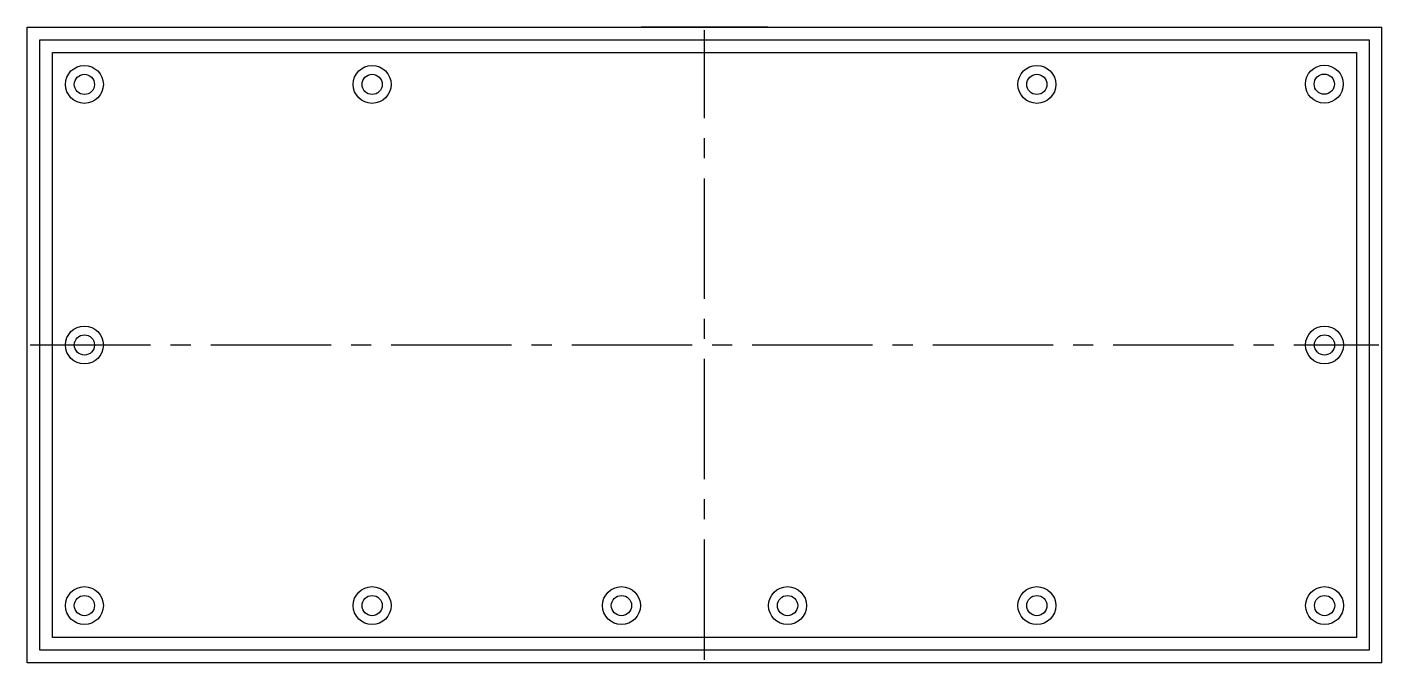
# Model space of a CAD drawing. Header units: millimetres. Extents: x 0 to 214, y 0 to 101.
import ezdxf

# ---------------------------------------------------------------- set-up
doc = ezdxf.new("R2010")
doc.units = ezdxf.units.MM
doc.linetypes.add('CENTER2', pattern=[28.575, 19.05, -3.175, 3.175, -3.175])

# ---------------------------------------------------------------- blocks, each defined once
blk = doc.blocks.new('*U18')
at = {"color": 0, "linetype": 'CENTER2', "transparency": 16777216}
blk.add_line((0, -49.825), (0, 49.825), dxfattribs=at)
blk = doc.blocks.new('*U19')
at = {"color": 0, "linetype": 'CENTER2', "transparency": 16777216}
blk.add_line((-106.74, 0), (106.74, 0), dxfattribs=at)

msp = doc.modelspace()

# ---------------------------------------------------------------- linework, layer by layer
for p, q in [((0, 0), (0, 100.65)), ((0, 100.65), (214.48, 100.65)), ((214.48, 0), (214.48, 100.65)), ((2, 2), (2, 98.65)), ((2, 98.65), (212.48, 98.65)), ((4, 4), (4, 96.65)), ((4, 96.65), (210.48, 96.65)), ((210.48, 96.65), (210.48, 4)), ((212.48, 98.65), (212.48, 2)), ((210.48, 4), (4, 4)), ((214.48, 0), (0, 0)), ((212.48, 2), (2, 2))]:
    msp.add_line(p, q)
at = {"extrusion": (0, 1, 0)}
for p, q in [((97.24, 100.65, 7.5), (97.24, 100.65, 12.5)), ((97.24, 100.65, 12.5), (117.24, 100.65, 12.5)), ((117.24, 100.65, 2.5), (97.24, 100.65, 2.5)), ((97.24, 100.65, 2.5), (97.24, 100.65, 7.5)), ((117.24, 100.65, 12.5), (117.24, 100.65, 2.5))]:
    msp.add_line(p, q, dxfattribs=at)
for centre, radius in [((9.07, 91.58), 3), ((54.62, 91.58), 3), ((159.86, 91.58), 3), ((205.36, 91.62), 3), ((9.07, 91.58), 1.6), ((54.62, 91.58), 1.6), ((159.86, 91.58), 1.6), ((205.36, 91.62), 1.6), ((9.07, 50.33), 3), ((9.07, 50.33), 1.6), ((205.39, 50.33), 3), ((205.39, 50.33), 1.6), ((9.07, 9.07), 3), ((54.62, 9.07), 3), ((94.09, 9.07), 3), ((120.39, 9.07), 3), ((159.86, 9.07), 3), ((205.41, 9.07), 3), ((9.07, 9.07), 1.6), ((54.62, 9.07), 1.6), ((94.09, 9.07), 1.6), ((120.39, 9.07), 1.6), ((159.86, 9.07), 1.6), ((205.41, 9.07), 1.6)]:
    msp.add_circle(centre, radius)

# ---------------------------------------------------------------- block references
at = {"linetype": 'CENTER2'}
for name in ['*U18', '*U19']:
    msp.add_blockref(name, (107.24, 50.33), dxfattribs=at)

doc.saveas('drawing.dxf')
